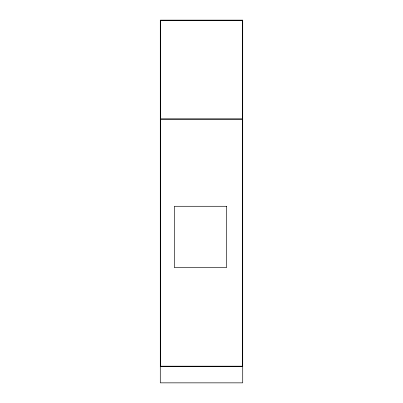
<?xml version="1.0" encoding="UTF-8"?>
<svg xmlns="http://www.w3.org/2000/svg" width="403" height="403" viewBox="0 0 403 403"><rect width="100%" height="100%" fill="white"/><g stroke="black" fill="none" stroke-linecap="round" stroke-linejoin="round"><path stroke-width="0.6" d="M160.283 366.362L242.717 366.362M160.56 36.784L160.56 37.237M242.717 20.15L160.283 20.15L160.283 382.85L242.717 382.85L242.717 20.15M242.551 20.316L160.449 20.316L160.449 118.905L242.551 118.905L242.551 20.316M242.551 119.233L160.449 119.233L160.449 366.201L242.551 366.201L242.551 119.233M226.587 206.286L174.328 206.286L174.328 267.617L226.587 267.617L226.587 206.286"/></g></svg>
